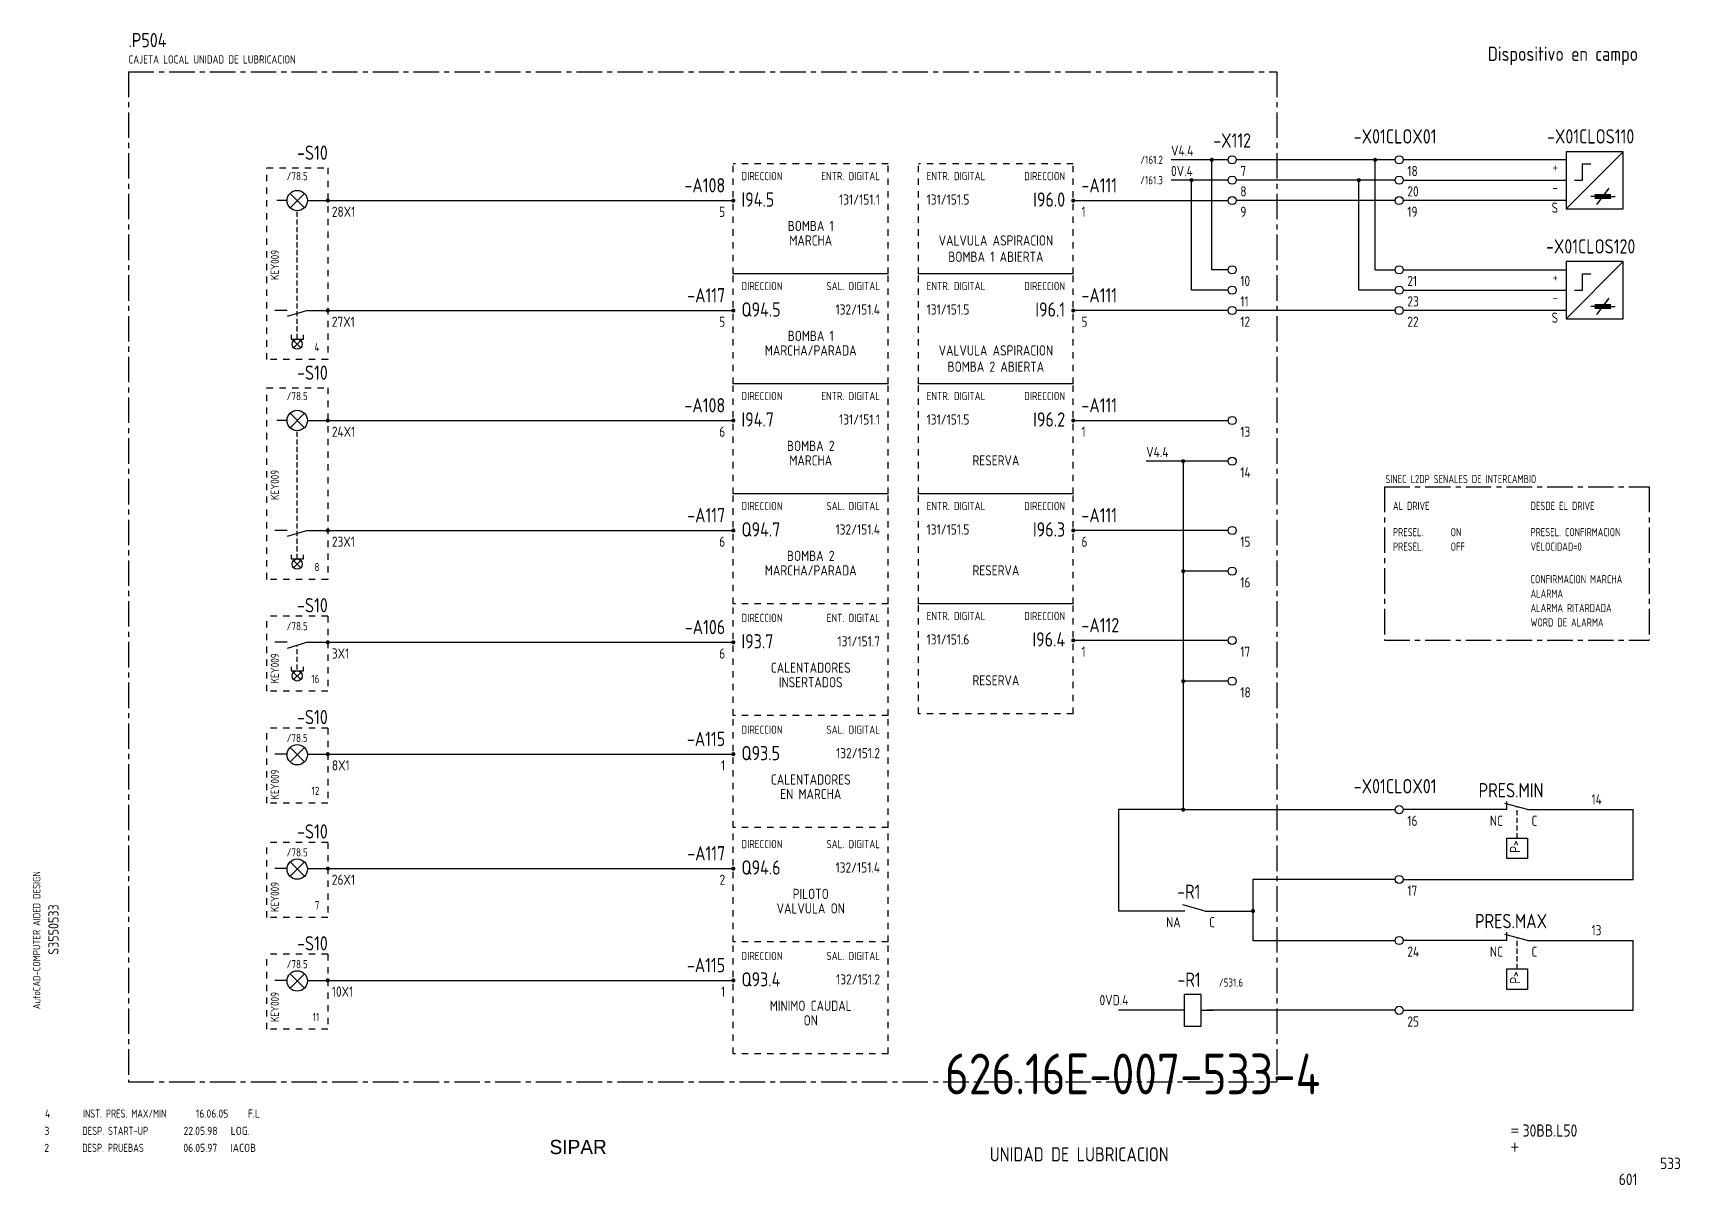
# Model space of a CAD drawing. Extents: x 10 to 414, y 6 to 289.
import ezdxf
from ezdxf.enums import TextEntityAlignment as Align

# ---------------------------------------------------------------- set-up
doc = ezdxf.new("R2010")
doc.units = 0
doc.header["$LTSCALE"] = 5
doc.header["$MEASUREMENT"] = 0
for name, pattern in [('CENTER', [2, 1.25, -0.25, 0.25, -0.25]), ('HIDDEN', [0.375, 0.25, -0.125]), ('HIDDEN1', [0.625, 0.3125, -0.3125])]:
    doc.linetypes.add(name, pattern=pattern)
doc.layers.get('0').update_dxf_attribs({"linetype": 'CONTINUOUS'})
doc.layers.add('3', color=3, linetype='CONTINUOUS')
doc.layers.add('CART', color=7, linetype='CONTINUOUS')
doc.styles.add('DIN', font='DIN.shx', dxfattribs={"width": 0.85})
doc.styles.add('ISO', font='DIN', dxfattribs={"width": 0.8})
doc.styles.add('N', font='ROMANS', dxfattribs={"width": 0.85, "height": 3})
doc.styles.add('X', font='UNIV.SHX', dxfattribs={"height": 3.5})

# ---------------------------------------------------------------- blocks, each defined once
blk = doc.blocks.new('B5-3')
at = {"linetype": 'Continuous', "const_width": 0.5}
blk.add_lwpolyline([(-0.25, 0, 1), (0.25, 0, 1)], format="xyb", close=True, dxfattribs=at)
blk = doc.blocks.new('BOX')
at = {"color": 3, "style": 'ISO', "width": 0.8}
blk.add_attdef('BOX', (0, 6), '', height=3.5, dxfattribs=at)
at = {"color": 7, "style": 'ISO', "width": 0.8}
blk.add_attdef('DESC', (0, 2), '', height=2, dxfattribs=at)
blk = doc.blocks.new('REV2')
at = {"color": 3, "style": 'DIN'}
for s, width, p in [('2', 0.9, (12.45, 13.79)), ('DESP. PRUEBAS', 0.8, (21.76, 13.79)), ('06.05.97', 0.9, (46.59, 13.79)), ('IACOB', 0.9, (58.16, 13.79))]:
    blk.add_text(s, height=2, dxfattribs=dict(at, width=width)).set_placement(p)
blk = doc.blocks.new('DESP')
at = {"color": 3, "style": 'DIN'}
for s, width, p in [('3', 0.9, (7.45, 13.02)), ('DESP. START-UP', 0.8, (16.76, 13.02)), ('22.05.98', 0.9, (41.59, 13.02)), ('LOG.', 0.9, (53.16, 13.02))]:
    blk.add_text(s, height=2, dxfattribs=dict(at, width=width)).set_placement(p)

msp = doc.modelspace()

# ---------------------------------------------------------------- linework, layer by layer
at = {"color": 3, "linetype": 'CENTER'}
for p, q in [((33.12, 279), (33.12, 31)), ((33.12, 279), (315.04, 279)), ((315.04, 279), (315.04, 31)), ((341.4, 177.08), (341.4, 139.4)), ((341.4, 177.08), (406.4, 177.08)), ((406.4, 177.08), (406.4, 139.4)), ((341.4, 139.4), (406.4, 139.4)), ((33.12, 31), (315.04, 31))]:
    msp.add_line(p, q, dxfattribs=at)
for p, q in [((386.04, 259.36), (386.04, 245.36)), ((386.04, 245.36), (400.04, 259.36)), ((400.04, 259.36), (386.04, 259.36)), ((400.04, 245.36), (400.04, 259.36)), ((303.04, 257.36), (289.04, 257.36)), ((299.04, 230.36), (299.04, 257.36)), ((344.04, 257.36), (305.04, 257.36)), ((386.04, 257.36), (346.04, 257.36)), ((390.04, 252.36), (390.04, 256.36)), ((390.04, 256.36), (392.04, 256.36)), ((303.04, 252.36), (289.04, 252.36)), ((294.04, 225.36), (294.04, 252.36)), ((344.04, 252.36), (305.04, 252.36)), ((388.04, 252.36), (390.04, 252.36)), ((72.04, 247.36), (69.54, 247.36)), ((77.04, 247.36), (82.04, 247.36)), ((82.04, 247.36), (181.59, 247.36)), ((265.04, 247.36), (303.04, 247.36)), ((344.04, 247.36), (305.04, 247.36)), ((386.04, 247.36), (346.04, 247.36)), ((393.04, 248.36), (392.04, 248.36)), ((393.54, 246.36), (396.54, 250.36)), ((397.04, 248.36), (398.04, 248.36)), ((386.04, 245.36), (400.04, 245.36)), ((386.04, 218.36), (400.04, 232.36)), ((386.04, 232.36), (386.04, 218.36)), ((400.04, 232.36), (386.04, 232.36)), ((400.04, 218.36), (400.04, 232.36)), ((303.04, 230.36), (299.04, 230.36)), ((339.12, 230.36), (344.04, 230.36)), ((346.04, 230.36), (386.04, 230.36)), ((390.04, 229.36), (392.04, 229.36)), ((390.04, 225.36), (390.04, 229.36)), ((303.04, 225.36), (294.04, 225.36)), ((344.04, 225.36), (335.12, 225.36)), ((388.04, 225.36), (390.04, 225.36)), ((393.54, 219.36), (396.54, 223.36)), ((72.04, 220.36), (69.04, 220.36)), ((77.04, 220.36), (72.04, 218.86)), ((77.04, 220.36), (82.04, 220.36)), ((82.04, 220.36), (181.59, 220.36)), ((303.04, 220.36), (265.04, 220.36)), ((344.04, 220.36), (305.04, 220.36)), ((386.04, 220.36), (346.04, 220.36)), ((386.04, 218.36), (400.04, 218.36)), ((393.04, 221.36), (392.04, 221.36)), ((397.04, 221.36), (398.04, 221.36)), ((73.04, 214.36), (73.04, 213.36)), ((76.04, 213.36), (76.04, 214.36)), ((73.04, 213.36), (76.04, 213.36)), ((72.04, 193.36), (69.54, 193.36)), ((77.04, 193.36), (82.04, 193.36)), ((82.04, 193.36), (181.59, 193.36)), ((72.04, 166.36), (69.04, 166.36)), ((77.04, 166.36), (72.04, 164.86)), ((77.04, 166.36), (82.04, 166.36)), ((82.04, 166.36), (181.59, 166.36)), ((73.04, 160.36), (73.04, 159.36)), ((73.04, 159.36), (76.04, 159.36)), ((76.04, 159.36), (76.04, 160.36)), ((72.04, 138.9), (69.04, 138.9)), ((77.04, 138.9), (72.04, 137.4)), ((77.04, 138.9), (82.04, 138.9)), ((82.04, 138.9), (181.59, 138.9)), ((73.04, 132.9), (73.04, 131.9)), ((73.04, 131.9), (76.04, 131.9)), ((76.04, 131.9), (76.04, 132.9)), ((72.04, 111.44), (69.04, 111.44)), ((77.04, 111.44), (82.04, 111.44)), ((82.04, 111.44), (181.59, 111.44)), ((376.5, 97.83), (371, 99.33)), ((371.5, 97.83), (371.5, 99.83)), ((371.5, 85.83), (371.5, 90.83)), ((371.5, 90.83), (376.5, 90.83)), ((376.5, 90.83), (376.5, 85.83)), ((376.5, 85.83), (371.5, 85.83)), ((72.04, 83.36), (69.04, 83.36)), ((77.04, 83.36), (82.04, 83.36)), ((82.04, 83.36), (181.59, 83.36)), ((297.39, 72.93), (291.89, 74.43)), ((376.5, 65.7), (371, 67.2)), ((371.5, 65.7), (371.5, 67.7)), ((371.5, 53.7), (371.5, 58.7)), ((371.5, 58.7), (376.5, 58.7)), ((376.5, 58.7), (376.5, 53.7)), ((72.04, 55.9), (69.04, 55.9)), ((77.04, 55.9), (82.04, 55.9)), ((82.04, 55.9), (181.59, 55.9)), ((376.5, 53.7), (371.5, 53.7))]:
    msp.add_line(p, q)
at = {"linetype": 'HIDDEN1'}
for p, q in [((67.04, 208.36), (67.04, 255.36)), ((67.04, 255.36), (82.04, 255.36)), ((82.04, 255.36), (82.04, 208.36)), ((181.59, 229.36), (181.59, 256.36)), ((219.59, 256.36), (181.59, 256.36)), ((219.59, 229.36), (219.59, 256.36)), ((265.04, 256.36), (227.04, 256.36)), ((227.04, 229.36), (227.04, 256.36)), ((265.04, 229.36), (265.04, 256.36)), ((181.59, 202.36), (181.59, 229.36)), ((219.59, 202.36), (219.59, 229.36)), ((227.04, 202.36), (227.04, 229.36)), ((265.04, 202.36), (265.04, 229.36)), ((82.04, 208.36), (67.04, 208.36)), ((181.59, 175.36), (181.59, 202.36)), ((219.59, 175.36), (219.59, 202.36)), ((265.04, 202.36), (227.04, 202.36)), ((227.04, 175.36), (227.04, 202.36)), ((265.04, 175.36), (265.04, 202.36)), ((67.04, 154.36), (67.04, 201.36)), ((67.04, 201.36), (82.04, 201.36)), ((82.04, 201.36), (82.04, 154.36)), ((181.59, 148.36), (181.59, 175.36)), ((219.59, 148.36), (219.59, 175.36)), ((227.04, 148.36), (227.04, 175.36)), ((265.04, 148.36), (265.04, 175.36)), ((82.04, 154.36), (67.04, 154.36)), ((219.59, 148.36), (181.59, 148.36)), ((181.59, 120.9), (181.59, 147.9)), ((219.59, 120.9), (219.59, 147.9)), ((227.04, 121.36), (227.04, 148.36)), ((265.04, 121.36), (265.04, 148.36)), ((67.04, 126.9), (67.04, 145.31)), ((82.04, 145.31), (67.04, 145.31)), ((82.04, 145.31), (82.04, 126.9)), ((82.04, 126.9), (67.04, 126.9)), ((265.04, 121.36), (227.04, 121.36)), ((82.04, 117.85), (67.04, 117.85)), ((67.04, 99.44), (67.04, 117.85)), ((82.04, 117.85), (82.04, 99.44)), ((219.59, 120.9), (181.59, 120.9)), ((181.59, 93.44), (181.59, 120.44)), ((219.59, 93.44), (219.59, 120.44)), ((82.04, 99.44), (67.04, 99.44)), ((219.59, 93.44), (181.59, 93.44)), ((82.04, 89.77), (67.04, 89.77)), ((67.04, 71.36), (67.04, 89.77)), ((82.04, 89.77), (82.04, 71.36)), ((181.59, 65.36), (181.59, 92.36)), ((219.59, 65.36), (219.59, 92.36)), ((82.04, 71.36), (67.04, 71.36)), ((219.59, 65.36), (181.59, 65.36)), ((181.59, 37.9), (181.59, 64.9)), ((219.59, 37.9), (219.59, 64.9)), ((82.04, 62.31), (67.04, 62.31)), ((67.04, 43.9), (67.04, 62.31)), ((82.04, 62.31), (82.04, 43.9)), ((82.04, 43.9), (67.04, 43.9)), ((219.59, 37.9), (181.59, 37.9))]:
    msp.add_line(p, q, dxfattribs=at)
at = {"linetype": 'Continuous'}
for p, q in [((339.12, 230.36), (339.12, 257.36)), ((335.12, 225.36), (335.12, 252.36)), ((346.04, 252.36), (386.04, 252.36)), ((76.31, 245.59), (72.77, 249.13)), ((72.77, 245.59), (76.31, 249.13)), ((219.59, 229.36), (181.59, 229.36)), ((265.04, 229.36), (227.04, 229.36)), ((346.04, 225.36), (386.04, 225.36)), ((73.66, 211.22), (75.42, 212.99)), ((75.42, 211.22), (73.66, 212.99)), ((219.59, 202.36), (181.59, 202.36)), ((265.04, 202.36), (227.04, 202.36)), ((72.77, 191.59), (76.31, 195.13)), ((76.31, 191.59), (72.77, 195.13)), ((265.04, 193.36), (303.04, 193.36)), ((303.04, 183.36), (282.94, 183.36)), ((292.02, 183.36), (292.02, 129.36)), ((219.59, 175.36), (181.59, 175.36)), ((265.04, 175.36), (227.04, 175.36)), ((303.04, 166.36), (265.04, 166.36)), ((75.42, 157.22), (73.66, 158.99)), ((73.66, 157.22), (75.42, 158.99)), ((303.04, 156.36), (292.02, 156.36)), ((265.04, 148.36), (227.04, 148.36)), ((303.04, 139.36), (265.04, 139.36)), ((73.66, 129.76), (75.42, 131.53)), ((75.42, 129.76), (73.66, 131.53)), ((303.04, 129.36), (292.02, 129.36)), ((292.02, 129.36), (292.02, 97.83)), ((76.31, 109.53), (72.77, 113.06)), ((72.77, 109.53), (76.31, 113.06)), ((292.02, 97.83), (276.12, 97.83)), ((276.12, 97.83), (276.12, 72.93)), ((292.02, 97.83), (344.04, 97.83)), ((371.5, 97.83), (346.04, 97.83)), ((376.5, 97.83), (402.43, 97.83)), ((402.43, 80.68), (402.43, 97.83)), ((72.77, 81.45), (76.31, 84.98)), ((76.31, 81.45), (72.77, 84.98)), ((344.04, 80.68), (309.15, 80.68)), ((309.15, 80.68), (309.15, 65.7)), ((346.04, 80.68), (402.43, 80.68)), ((292.39, 72.93), (276.12, 72.93)), ((297.39, 72.93), (309.15, 72.93)), ((309.15, 65.7), (344.04, 65.7)), ((371.5, 65.7), (346.04, 65.7)), ((376.5, 65.7), (402.43, 65.7)), ((402.43, 48.55), (402.43, 65.7)), ((76.31, 53.99), (72.77, 57.52)), ((72.77, 53.99), (76.31, 57.52)), ((292.35, 48.55), (276.12, 48.55)), ((292.35, 44.55), (292.35, 52.55)), ((292.35, 52.55), (296.35, 52.55)), ((296.35, 52.55), (296.35, 44.55)), ((296.35, 48.55), (299.35, 48.55)), ((344.04, 48.55), (297.85, 48.55)), ((346.04, 48.55), (402.43, 48.55)), ((296.35, 44.55), (292.35, 44.55))]:
    msp.add_line(p, q, dxfattribs=at)
at = {"linetype": 'HIDDEN'}
for p, q in [((74.54, 213.36), (74.54, 244.86)), ((74.54, 159.36), (74.54, 190.86)), ((74.54, 132.21), (74.54, 138.15)), ((374, 90.83), (374, 98.52)), ((374, 58.7), (374, 66.38))]:
    msp.add_line(p, q, dxfattribs=at)
at = {"const_width": 0.5}
for points in [[(298.79, 257.36, 1), (299.29, 257.36, 1)], [(338.87, 257.36, 1), (339.37, 257.36, 1)], [(293.79, 252.36, 1), (294.29, 252.36, 1)], [(334.87, 252.36, 1), (335.37, 252.36, 1)]]:
    msp.add_lwpolyline(points, format="xyb", close=True, dxfattribs=at)
at = {"const_width": 1.25}
for points in [[(393.04, 248.36), (397.04, 248.36)], [(393.04, 221.36), (397.04, 221.36)]]:
    msp.add_lwpolyline(points, dxfattribs=at)
for points in [[(396.54, 250.36, 0, 0.525, 0), (396.09, 249.76, 0.525, 0.525, 0)], [(396.54, 223.36, 0, 0.525, 0), (396.09, 222.76, 0.525, 0.525, 0)]]:
    msp.add_lwpolyline(points, format="xyseb")
for centre, radius in [((304.04, 257.36), 1), ((345.04, 257.36), 1), ((304.04, 252.36), 1), ((345.04, 252.36), 1), ((74.54, 247.36), 2.5), ((304.04, 247.36), 1), ((345.04, 247.36), 1), ((304.04, 230.36), 1), ((345.04, 230.36), 1), ((304.04, 225.36), 1), ((345.04, 225.36), 1), ((304.04, 220.36), 1), ((345.04, 220.36), 1), ((74.54, 193.36), 2.5), ((304.04, 193.36), 1), ((304.04, 183.36), 1), ((304.04, 166.36), 1), ((304.04, 156.36), 1), ((304.04, 139.36), 1), ((304.04, 129.36), 1), ((74.54, 111.3), 2.5), ((345.04, 97.83), 1), ((74.54, 83.21), 2.5), ((345.04, 80.68), 1), ((345.04, 65.7), 1), ((74.54, 55.76), 2.5), ((345.04, 48.55), 1)]:
    msp.add_circle(centre, radius)
at = {"linetype": 'Continuous'}
for centre in [(74.54, 212.11), (74.54, 158.11), (74.54, 130.65)]:
    msp.add_circle(centre, 1.25, dxfattribs=at)

# ---------------------------------------------------------------- block references
for p in [(82.04, 247.36), (181.59, 247.36), (265.04, 247.36), (82.04, 220.36), (181.59, 220.36), (265.04, 220.36), (82.04, 193.36), (181.59, 193.36), (265.04, 193.36), (292.02, 183.36), (82.04, 166.36), (181.59, 166.36), (265.04, 166.36), (292.02, 156.36), (82.04, 138.9), (181.59, 138.9), (265.04, 139.36), (292.02, 129.36), (82.04, 111.44), (181.59, 111.44), (292.02, 97.83), (82.04, 83.36), (181.59, 83.36), (309.15, 72.93), (82.04, 55.9), (181.59, 55.9)]:
    msp.add_blockref('B5-3', p)
ref = msp.add_blockref('BOX', (341.65, 175.98))
ref.add_attrib('DESC', 'SINEC L2DP SENALES DE INTERCAMBIO', (341.65, 177.98), dxfattribs={"color": 7, "height": 2, "style": 'ISO', "width": 0.8})
for name, p in [('DESP', (5.05, 4.94)), ('REV2', (0, 0))]:
    msp.add_blockref(name, p, dxfattribs=at)

# ---------------------------------------------------------------- texts
at = {"color": 3, "style": 'DIN'}
for s, height, width, p in [('.P504', 3.5, 0.85, (33.12, 285)), ('I94.5', 3.5, 0.85, (183.59, 245.86)), ('Q94.5', 3.5, 0.85, (183.59, 218.86)), ('I94.7', 3.5, 0.85, (183.59, 191.86)), ('Q94.7', 3.5, 0.85, (183.59, 164.86)), ('I93.7', 3.5, 0.85, (183.59, 137.4)), ('Q93.5', 3.5, 0.85, (183.59, 109.94)), ('Q94.6', 3.5, 0.85, (183.59, 81.86)), ('Q93.4', 3.5, 0.85, (183.59, 54.4)), ('4', 2, 0.9, (12.62, 22.2)), ('INST. PRES. MAX/MIN', 2, 0.8, (21.93, 22.2)), ('16.06.05', 2, 0.9, (49.65, 22.2)), ('F.L', 2, 0.9, (62.41, 22.2))]:
    msp.add_text(s, height=height, dxfattribs=dict(at, width=width)).set_placement(p)
at = {"color": 2, "style": 'DIN', "width": 0.85}
msp.add_text('Dispositivo en campo', height=3.5, dxfattribs=at).set_placement((385.24, 281.64), align=Align.CENTER)
at = {"style": 'DIN'}
for s, height, width, p in [('CAJETA LOCAL UNIDAD DE LUBRICACION', 2, 0.85, (33.12, 281)), ('V4.4', 2.5, 0.85, (289.04, 258.36)), ('0V.4', 2.5, 0.85, (289.04, 253.36)), ('7', 2.5, 0.85, (306.04, 253.36)), ('18', 2.5, 0.85, (347.04, 253.36)), ('8', 2.5, 0.85, (306.04, 248.36)), ('20', 2.5, 0.85, (347.04, 248.36)), ('131/151.5', 2.5, 0.85, (229.04, 246.36)), ('28X1', 2.5, 0.85, (83.04, 243.36)), ('1', 2.5, 0.85, (267.04, 243.36)), ('9', 2.5, 0.85, (306.04, 243.36)), ('19', 2.5, 0.85, (347.04, 243.36)), ('10', 2.5, 0.85, (306.04, 226.36)), ('21', 2.5, 0.85, (347.04, 226.36)), ('11', 2.5, 0.85, (306.04, 221.36)), ('23', 2.5, 0.85, (347.04, 221.36)), ('27X1', 2.5, 0.85, (83.04, 216.36)), ('131/151.5', 2.5, 0.85, (229.04, 219.36)), ('5', 2.5, 0.85, (267.04, 216.36)), ('12', 2.5, 0.85, (306.04, 216.36)), ('22', 2.5, 0.85, (347.04, 216.36)), ('131/151.5', 2.5, 0.85, (229.04, 192.36)), ('24X1', 2.5, 0.85, (83.04, 189.36)), ('1', 2.5, 0.85, (267.04, 189.36)), ('13', 2.5, 0.85, (306.04, 189.36)), ('V4.4', 2.5, 0.85, (282.94, 184.36)), ('14', 2.5, 0.85, (306.04, 179.36)), ('AL DRIVE', 2, 0.8, (343.51, 171.4)), ('DESDE EL DRIVE', 2, 0.8, (377.28, 171.4)), ('131/151.5', 2.5, 0.85, (229.04, 165.36)), ('PRESEL.', 2, 0.8, (343.51, 164.94)), ('ON', 2, 0.8, (357.67, 164.94)), ('PRESEL. CONFIRMACION', 2, 0.8, (377.28, 164.94)), ('23X1', 2.5, 0.85, (83.04, 162.36)), ('6', 2.5, 0.85, (267.04, 162.36)), ('15', 2.5, 0.85, (306.04, 162.36)), ('PRESEL.', 2, 0.8, (343.51, 161.4)), ('OFF', 2, 0.8, (357.67, 161.4)), ('VELOCIDAD=0', 2, 0.8, (377.28, 161.4)), ('16', 2.5, 0.85, (306.04, 152.36)), ('CONFIRMACION MARCHA', 2, 0.8, (377.28, 153.4)), ('ALARMA', 2, 0.8, (377.28, 149.86)), ('ALARMA RITARDADA', 2, 0.8, (377.28, 146.32)), ('WORD DE ALARMA', 2, 0.8, (377.28, 142.78)), ('131/151.6', 2.5, 0.85, (229.04, 138.36)), ('1', 2.5, 0.85, (267.04, 135.36)), ('17', 2.5, 0.85, (306.04, 135.36)), ('3X1', 2.5, 0.85, (83.04, 134.9)), ('18', 2.5, 0.85, (306.04, 125.36)), ('8X1', 2.5, 0.85, (83.04, 107.44)), ('14', 2.5, 0.85, (392.25, 99.1)), ('16', 2.5, 0.85, (347.04, 93.83)), ('26X1', 2.5, 0.85, (83.04, 79.36)), ('17', 2.5, 0.85, (347.04, 76.68)), ('13', 2.5, 0.85, (392.25, 66.97)), ('24', 2.5, 0.85, (347.04, 61.7)), ('10X1', 2.5, 0.85, (83.04, 51.9)), ('0VD.4', 2.5, 0.85, (271.48, 49.81)), ('25', 2.5, 0.85, (347.04, 44.55))]:
    msp.add_text(s, height=height, dxfattribs=dict(at, width=width)).set_placement(p)
at = {"color": 3, "style": 'DIN', "width": 0.85}
for s, p in [('-S10', (82.04, 257.36)), ('-A108', (179.59, 249.36)), ('-A117', (179.59, 222.36)), ('-S10', (82.04, 203.36)), ('-A108', (179.59, 195.36)), ('-A117', (179.59, 168.36)), ('-S10', (82.04, 146.26)), ('-A106', (179.59, 140.9)), ('-S10', (82.04, 118.8)), ('-A115', (179.59, 113.44)), ('-S10', (82.04, 90.72)), ('-A117', (179.59, 85.36)), ('-S10', (82.04, 63.26)), ('-A115', (179.59, 57.9))]:
    msp.add_text(s, height=3.5, dxfattribs=at).set_placement(p, align=Align.RIGHT)
at = {"style": 'DIN', "width": 0.85}
for s, height, p in [('/161.2', 2, (287.04, 256.36)), ('+', 2.5, (384.04, 254.36)), ('/161.3', 2, (287.04, 251.36)), ('131/151.1', 2.5, (217.59, 246.36)), ('S', 2.5, (384.04, 244.36)), ('-', 2.5, (384.04, 249.36)), ('5', 2.5, (179.59, 243.36)), ('+', 2.5, (384.04, 227.36)), ('-', 2.5, (384.04, 222.36)), ('5', 2.5, (179.59, 216.36)), ('132/151.4', 2.5, (217.59, 219.36)), ('S', 2.5, (384.04, 217.36)), ('131/151.1', 2.5, (217.59, 192.36)), ('6', 2.5, (179.59, 189.36)), ('132/151.4', 2.5, (217.59, 165.36)), ('6', 2.5, (179.59, 162.36)), ('131/151.7', 2.5, (217.59, 137.9)), ('6', 2.5, (179.59, 134.9)), ('1', 2.5, (179.59, 107.44)), ('132/151.2', 2.5, (217.59, 110.44)), ('2', 2.5, (179.59, 79.36)), ('132/151.4', 2.5, (217.59, 82.36)), ('132/151.2', 2.5, (217.59, 54.9)), ('1', 2.5, (179.59, 51.9)), ('/531.6', 2, (306.72, 54.37))]:
    msp.add_text(s, height=height, dxfattribs=at).set_placement(p, align=Align.RIGHT)
at = {"color": 1, "style": 'DIN', "width": 0.85}
for p in [(74.54, 252.36), (74.54, 198.36), (74.54, 141.88), (74.54, 114.42), (74.54, 86.34), (74.54, 58.88)]:
    msp.add_text('/78.5', height=2, dxfattribs=at).set_placement(p, align=Align.CENTER)
for s, height, p in [('DIRECCION', 2, (183.59, 252.36)), ('ENTR. DIGITAL', 2, (229.04, 252.36)), ('DIRECCION', 2, (183.59, 225.36)), ('ENTR. DIGITAL', 2, (229.04, 225.36)), ('DIRECCION', 2, (183.59, 198.36)), ('ENTR. DIGITAL', 2, (229.04, 198.36)), ('DIRECCION', 2, (183.59, 171.36)), ('ENTR. DIGITAL', 2, (229.04, 171.36)), ('DIRECCION', 2, (183.59, 143.9)), ('ENTR. DIGITAL', 2, (229.04, 144.36)), ('DIRECCION', 2, (183.59, 116.44)), ('C', 2.5, (377.5, 93.83)), ('DIRECCION', 2, (183.59, 88.36)), ('C', 2.5, (298.39, 68.93)), ('DIRECCION', 2, (183.59, 60.9)), ('C', 2.5, (377.5, 61.7))]:
    msp.add_text(s, height=height, dxfattribs=at).set_placement(p)
for s, height, p in [('ENTR. DIGITAL', 2, (217.59, 252.36)), ('DIRECCION', 2, (263.04, 252.36)), ('SAL. DIGITAL', 2, (217.59, 225.36)), ('DIRECCION', 2, (263.04, 225.36)), ('4', 2, (79.98, 210.36)), ('ENTR. DIGITAL', 2, (217.59, 198.36)), ('DIRECCION', 2, (263.04, 198.36)), ('SAL. DIGITAL', 2, (217.59, 171.36)), ('DIRECCION', 2, (263.04, 171.36)), ('8', 2, (79.98, 156.36)), ('ENT. DIGITAL', 2, (217.59, 143.9)), ('DIRECCION', 2, (263.04, 144.36)), ('16', 2, (79.98, 128.9)), ('SAL. DIGITAL', 2, (217.59, 116.44)), ('12', 2, (79.98, 101.44)), ('NC', 2.5, (370.5, 93.83)), ('SAL. DIGITAL', 2, (217.59, 88.36)), ('7', 2, (79.98, 73.36)), ('NA', 2.5, (291.39, 68.93)), ('SAL. DIGITAL', 2, (217.59, 60.9)), ('NC', 2.5, (370.5, 61.7)), ('11', 2, (79.98, 45.9))]:
    msp.add_text(s, height=height, dxfattribs=at).set_placement(p, align=Align.RIGHT)
at = {"style": 'DIN', "width": 0.85}
for s, p in [('BOMBA 1', (200.59, 239.88)), ('MARCHA', (200.59, 236.31)), ('VALVULA ASPIRACION', (246.04, 236.31)), ('BOMBA 1 ABIERTA', (246.04, 232.31)), ('BOMBA 1', (200.59, 212.88)), ('MARCHA/PARADA', (200.59, 209.31)), ('VALVULA ASPIRACION', (246.04, 209.31)), ('BOMBA 2 ABIERTA', (246.04, 205.31)), ('BOMBA 2', (200.59, 185.88)), ('MARCHA', (200.59, 182.31)), ('RESERVA', (246.04, 182.31)), ('MARCHA/PARADA', (200.59, 155.31)), ('BOMBA 2', (200.59, 158.88)), ('RESERVA', (246.04, 155.31)), ('CALENTADORES', (200.59, 131.42)), ('INSERTADOS', (200.59, 127.85)), ('RESERVA', (246.04, 128.31)), ('CALENTADORES', (200.59, 103.96)), ('EN MARCHA', (200.59, 100.4)), ('PILOTO', (200.59, 75.88)), ('VALVULA ON', (200.59, 72.31)), ('MINIMO CAUDAL', (200.59, 48.42)), ('ON', (200.59, 44.85))]:
    msp.add_text(s, height=2.5, dxfattribs=at).set_placement(p, align=Align.CENTER)
at = {"color": 1, "style": 'DIN', "width": 0.85}
for p in [(70.04, 227.86), (70.04, 173.86), (70.04, 128.81), (70.04, 100.28), (70.04, 72.69), (70.04, 45.66)]:
    msp.add_text('KEY009', height=2, rotation=90, dxfattribs=at).set_placement(p)
at = {"color": 6, "style": 'DIN', "width": 0.85}
for p in [(374.73, 87.23), (374.73, 55.1)]:
    msp.add_text('P>', height=2.5, rotation=90, dxfattribs=at).set_placement(p)
at = {"color": 2, "insert": (233.52, 37.92), "char_height": 10, "width": 111.0411, "attachment_point": 1, "style": 'DIN'}
msp.add_mtext('626.16E-007-533-4', dxfattribs=at)
at = {"layer": '3', "style": 'DIN', "width": 0.85}
for s, p in [('-X112', (304.04, 260.36)), ('-X01CLOX01', (344.04, 261.36)), ('-X01CLOS110', (392.04, 261.36)), ('-X01CLOS120', (392.04, 234.36)), ('-X01CLOX01', (344.04, 101.83)), ('PRES.MIN', (372.5, 100.83)), ('-R1', (293.39, 75.93)), ('PRES.MAX', (372.5, 68.7)), ('-R1', (293.46, 54.34))]:
    msp.add_text(s, height=3.5, dxfattribs=at).set_placement(p, align=Align.CENTER)
for s, p in [('-A111', (267.04, 249.36)), ('-A111', (267.04, 222.36)), ('-A111', (267.04, 195.36)), ('-A111', (267.04, 168.36)), ('-A112', (267.04, 141.36))]:
    msp.add_text(s, height=3.5, dxfattribs=at).set_placement(p)
for s, p in [('I96.0', (263.04, 245.86)), ('I96.1', (263.04, 218.86)), ('I96.2', (263.04, 191.86)), ('I96.3', (263.04, 164.86)), ('I96.4', (263.04, 137.86))]:
    msp.add_text(s, height=3.5, dxfattribs=at).set_placement(p, align=Align.RIGHT)
at = {"layer": '3', "color": 2, "style": 'DIN', "width": 0.85}
msp.add_text('UNIDAD DE LUBRICACION', height=3.5, dxfattribs=at).set_placement((266.5, 11.44), align=Align.CENTER)
at = {"layer": 'CART', "color": 1, "style": 'DIN', "width": 0.9}
msp.add_text('AutoCAD-COMPUTER AIDED DESIGN', height=1.8, rotation=90, dxfattribs=at).set_placement((11.47, 48.84))
at = {"layer": 'CART', "color": 3, "style": 'N', "width": 0.85}
for s, p in [('=', (372.24, 17.91)), ('+', (372.24, 13.87))]:
    msp.add_text(s, height=2.5, dxfattribs=at).set_placement(p)
at = {"layer": 'CART', "color": 3, "style": 'DIN', "width": 0.9, "flags": 1}
msp.add_attdef('S3550533', text='', height=2.5, rotation=90, dxfattribs=at).set_placement((15.95, 68.38), align=Align.CENTER)
at = {"layer": 'CART', "color": 3, "style": 'DIN', "width": 0.85}
msp.add_attdef('30BB.L50', text='', height=3, dxfattribs=at).set_placement((375.33, 16.63), align=Align.BOTTOM_LEFT)
at = {"layer": 'CART', "color": 6, "style": 'X', "flags": 1}
msp.add_attdef('SIPAR', text='', height=3.5, dxfattribs=at).set_placement((143.5, 15), align=Align.MIDDLE)
at = {"layer": 'CART', "color": 2, "style": 'DIN', "width": 0.9, "flags": 1}
msp.add_attdef('533', text='', height=2.8, dxfattribs=at).set_placement((414.2, 9.56), align=Align.RIGHT)
at = {"layer": 'CART', "color": 7, "style": 'DIN', "width": 0.9, "flags": 1}
msp.add_attdef('601', (398.93, 5.65), '', height=2.8, dxfattribs=at)

doc.saveas('drawing.dxf')
